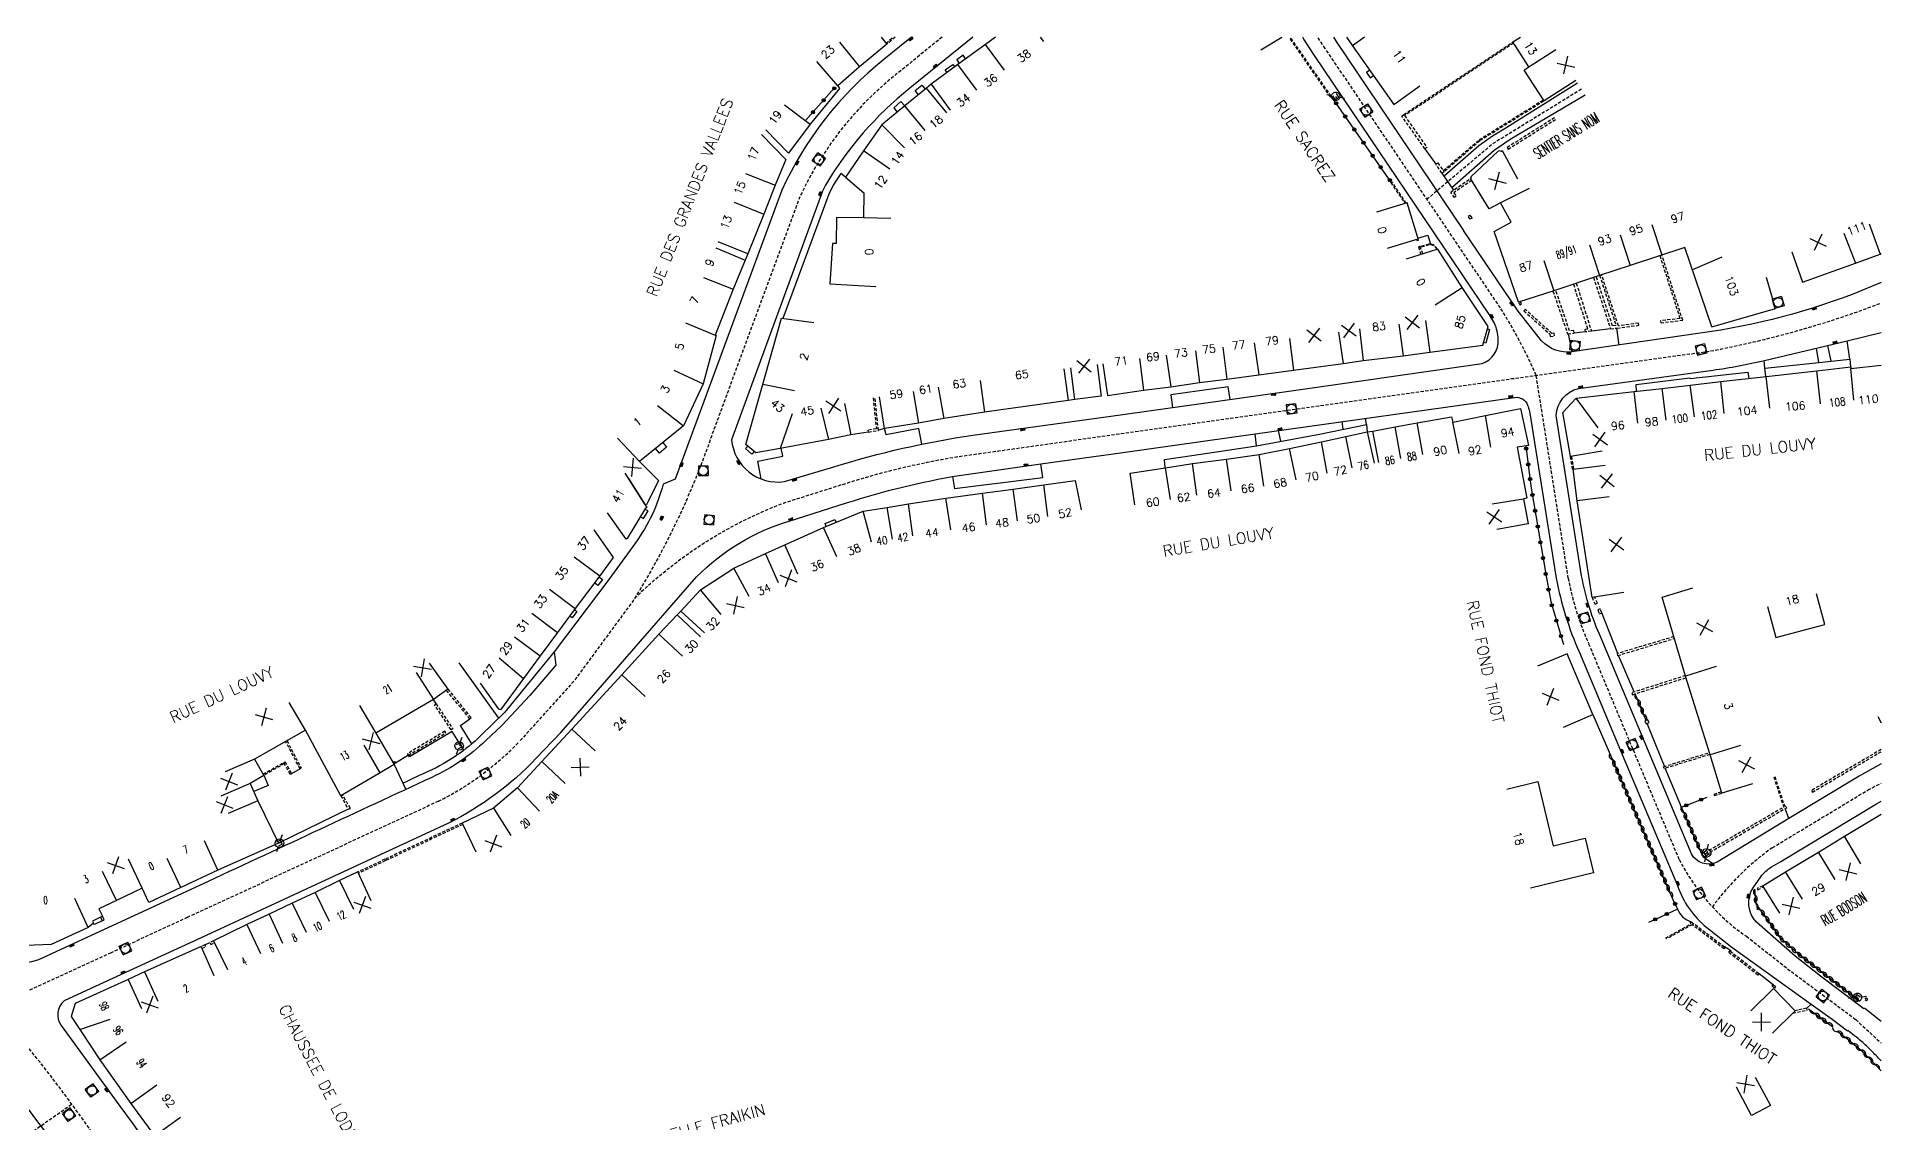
# Model space of a CAD drawing. Header units: millimetres. Extents: x 156998 to 158000, y 123000 to 124000.
# Drawn here: x 157711.9 to 158000, y 123830.6 to 124000 of the extents above; entities that cross this region are included whole.
import ezdxf
from ezdxf.enums import TextEntityAlignment as Align

# ---------------------------------------------------------------- set-up
doc = ezdxf.new("R2010")
doc.units = ezdxf.units.MM
doc.linetypes.add('DASHED', pattern=[0.75, 0.5, -0.25])
doc.layers.get('0').update_dxf_attribs({"linetype": 'CONTINUOUS'})
for name, color, linetype in [('W0001', 6, 'DASHED'), ('W0008', 7, 'CONTINUOUS'), ('W0100', 7, 'CONTINUOUS'), ('W0112', 1, 'DASHED'), ('W0310', 3, 'CONTINUOUS'), ('W0322', 7, 'CONTINUOUS'), ('W0334', 7, 'CONTINUOUS'), ('W0400', 7, 'CONTINUOUS'), ('W0420', 7, 'CONTINUOUS'), ('W0471', 7, 'CONTINUOUS'), ('W0989', 7, 'CONTINUOUS'), ('W0991', 7, 'CONTINUOUS'), ('W1102', 7, 'CONTINUOUS')]:
    doc.layers.add(name, color=color, linetype=linetype)
doc.styles.get("Standard").update_dxf_attribs({"font": 'romans.shx', "width": 0.85})

# ---------------------------------------------------------------- blocks, each defined once
blk = doc.blocks.new('t991o')
at = {"color": 0, "linetype": 'Continuous'}
for p, q in [((-1, 1), (1, -1)), ((-1, -1), (1, 1))]:
    blk.add_line(p, q, dxfattribs=at)
blk = doc.blocks.new('T420')
for p, q in [((0.75, 0.75), (-0.75, 0.75)), ((-0.75, 0.75), (-0.75, -0.75)), ((0.75, 0.75), (0.75, -0.75)), ((0.75, -0.75), (-0.75, -0.75))]:
    blk.add_line(p, q)
blk.add_ellipse((0, 0), major_axis=(-0.53, 0.53), ratio=1, start_param=3.926991, end_param=10.210176)
blk = doc.blocks.new('T400')
for p, q in [((-0.15, 0.3), (0.15, 0.3)), ((-0.15, -0.25), (-0.15, 0.3)), ((-0.15, 0.15), (0.15, 0.15)), ((-0.15, 0), (0.15, 0)), ((0.15, 0.3), (0.15, -0.25)), ((-0.15, -0.15), (0.15, -0.15)), ((-0.15, -0.25), (-0.15, -0.3)), ((-0.15, -0.3), (0.15, -0.3)), ((0.15, -0.3), (0.15, -0.25))]:
    blk.add_line(p, q)
blk = doc.blocks.new('T471')
for p, q in [((-0.333334, 0.333334), (-0.333334, -0.333334)), ((-0.333334, 0.333334), (0.333334, 0.333334)), ((-0.333334, 0), (0, 0)), ((0.500001, 0.500001), (1.000002, 1.000002)), ((-0.500001, -0.500001), (-1.000002, -1.000002)), ((-0.333334, -0.333334), (0.333334, -0.333334))]:
    blk.add_line(p, q)
blk.add_ellipse((0, 0), major_axis=(0.471405, 0.471405), ratio=1, start_param=5.4977871438, end_param=11.780972451)
blk = doc.blocks.new('t310o')
at = {"color": 0, "linetype": 'Continuous'}
for centre, start, end in [((-0.5, 0.38), 216.8699, 323.1304), ((0.5, -0.37), 36.8699, 143.1303)]:
    blk.add_arc(centre, 0.625, start, end, dxfattribs=at)
blk = doc.blocks.new('t322o')
at = {"color": 0, "linetype": 'Continuous'}
for radius in [0.25, 0.15]:
    blk.add_circle((0, 0), radius, dxfattribs=at)

msp = doc.modelspace()

# ---------------------------------------------------------------- linework, layer by layer
at = {"layer": 'W0001'}
for points in [[(157868.78, 123588.28), (157858.63, 123599.5), (157841.63, 123618.69, -0.062169), (157821.64, 123647.84), (157815, 123660.56), (157808.58, 123672.9, -0.001348), (157789.77, 123708.89, -0.000594), (157769.93, 123746.82, 0.013791), (157751.49, 123781.3, 0.022105), (157720.52, 123829.05, 0.042704), (157692.7, 123862.24, 0.011239), (157689.15, 123865.41, 0.02672), (157673.93, 123877.84), (157655.13, 123891.58, 0.002976), (157617.51, 123916.09), (157607.9, 123922.54, 0.000448), (157537.07, 123968.65, 0.000873), (157494.44, 123996.5), (157489.14, 124000, -0.029405)], [(157996.02, 123846.57), (157985.22, 123854.6), (157978.95, 123859.6, -0.124059), (157968.47, 123871.58), (157954.32, 123905.34, -0.06158), (157951.14, 123915.52), (157946.12, 123947.21, 0.03679), (157940.53, 123957.74), (157913.17, 123998.24), (157912.03, 124000)], [(157787.25, 123889.95, -0.085083), (157774.65, 123880.68), (157735.44, 123862.53), (157723.52, 123857.03), (157705.29, 123848.63, 0.41831)], [(157973.64, 123864.2, -0.079618), (157983, 123873.43), (157997.96, 123882.45), (158000, 123883.5, -0.056954)]]:
    msp.add_lwpolyline(points, format="xyb", dxfattribs=at)
at = {"layer": 'W0001', "flags": 128}
for points in [[(157853.33, 124000), (157848.56, 123996.14), (157846.12, 123994.16, 0.117025), (157831.06, 123974.95), (157817.36, 123937.85, -0.05718), (157805.07, 123912), (157795.84, 123899.48), (157787.25, 123889.95)], [(157805.3, 123912.37, -0.103819), (157828.56, 123927.25), (157837.52, 123930.08, -0.037364), (157855.57, 123934.48), (157868.34, 123936.27), (157881.14, 123938.08), (157901.8, 123941), (157942.33, 123946.68), (157973.27, 123950.98, 0.044585), (158000, 123958.48)]]:
    msp.add_lwpolyline(points, format="xyb", dxfattribs=at)
for points in [[(157953.19, 123991.87), (157939.43, 123983.41), (157929.07, 123974.71)], [(157996.04, 123846.59), (158000, 123842.95)], [(157580.56, 123716.46), (157610.54, 123735.88), (157614.43, 123745.81), (157616.98, 123752.97), (157618.17, 123754.73), (157629.27, 123763.87), (157645.5, 123777.25), (157660.45, 123789.66), (157685.72, 123810.53), (157701.37, 123822.18), (157717.4, 123833.4)]]:
    msp.add_lwpolyline(points, dxfattribs=at)
at = {"layer": 'W0008'}
for points in [[(157784.57, 123892.52), (157782.04, 123890.15, -0.085267), (157773.64, 123884.41, 0.000423), (157738.69, 123868.17), (157712.18, 123855.94, -0.213903), (157707.83, 123856.01, -0.043166), (157701.11, 123862.23, 0.024765), (157693.06, 123869.84, 0.026601), (157677.41, 123882.61), (157658.62, 123896.35, -0.18996), (157656.3, 123900.02), (157654.56, 123909.93), (157651.24, 123920.08), (157644.7, 123933.8), (157640.25, 123943.14), (157637.66, 123948.39), (157633.16, 123956.84), (157631.35, 123960.15), (157627.94, 123966.32), (157625.37, 123970.32), (157619.83, 123977.8), (157605.65, 123996.01), (157603.05, 124000)], [(157848.54, 124000), (157846.66, 123998.48), (157844.23, 123996.51, 0.117507), (157828.28, 123976.1), (157811.62, 123930.98), (157809.76, 123930.21, -0.093783), (157805.43, 123921.06), (157801.28, 123915.3), (157792.74, 123904.04), (157793, 123901.96), (157788.95, 123897.21), (157784.57, 123892.52)], [(157858.12, 124000), (157848.27, 123992.02, 0.090883), (157835.11, 123976.88), (157834.63, 123975.96), (157820.44, 123937.15, 0.427328), (157828.69, 123930.6), (157836.42, 123932.91, -0.039469), (157858.15, 123937.84), (157879.31, 123940.77), (157905.65, 123944.47), (157937.69, 123949.03, 0.327259), (157940.21, 123952.8, 0.094496), (157939.61, 123955.35), (157938.83, 123956.67), (157911.5, 123997.14), (157909.85, 123999.69), (157909.66, 124000)], [(158000, 123961.69, -0.060584), (157974.97, 123954.26), (157951.69, 123950.85, -0.244623), (157946.98, 123952.59), (157943.3, 123957.22), (157934.79, 123969.83)], [(158000, 123886.53), (157996.58, 123884.58), (157985.6, 123877.98), (157974.39, 123871.18, -0.403296), (157970.38, 123872.48), (157956.26, 123906.18, -0.061621), (157953.22, 123915.88), (157949.25, 123940.95, -0.325555), (157952.71, 123945.16), (157973.7, 123948.01, 0.022957), (157981.8, 123949.52), (157994.69, 123952.61), (158000, 123953.89, -0.092507)], [(157789.93, 123887.39), (157793.76, 123891.41), (157796.43, 123894.43), (157814.98, 123915.73, -0.123332), (157829.43, 123924.44), (157838.42, 123927.27, -0.037313), (157856.02, 123931.57), (157868.75, 123933.36), (157881.55, 123935.16), (157902.21, 123938.08), (157942.75, 123943.76, -0.358674), (157944.78, 123942.55, -0.024445), (157945.08, 123941.58), (157949.27, 123915.53, 0.059991), (157952.88, 123903.92), (157959.56, 123887.98), (157968.19, 123867.52, 0.142805), (157972.77, 123860.98), (157976.67, 123857.9), (157989.07, 123848.98), (157992.34, 123846.66), (157994.75, 123844.86)], [(157789.93, 123887.39, -0.087223), (157776.24, 123877.27), (157737.02, 123859.11), (157725.1, 123853.62), (157716.18, 123849.51, 0.390108), (157715.74, 123845.69), (157724.92, 123833.09, -0.021446), (157751.51, 123793.07, -0.021706), (157774.17, 123751.7, 0.000667), (157795.11, 123711.67, 0.001349), (157813.9, 123675.7), (157831.88, 123641.49, 0.333764), (157841.78, 123638.24, 0.333764)], [(157997.3, 123848.28), (157990.53, 123853.38), (157986.58, 123856.48), (157980.53, 123861.79, -0.34148), (157980, 123867.18), (157981.22, 123868.9, -0.107313), (157982.9, 123870.44), (157984.32, 123871.26), (157999.26, 123880.28), (158000, 123880.71)], [(157690.25, 123855.86, -0.042471), (157715.69, 123825.64, -0.022088), (157746.36, 123778.34, -0.013817), (157764.59, 123744.04, 0.001037), (157800.97, 123673.91), (157801.24, 123673.99, -0.450009), (157799.25, 123666.24, -0.005544), (157767.93, 123650.26), (157767.81, 123650.56, -0.206581), (157765.02, 123650.82), (157756.33, 123655.56)]]:
    msp.add_lwpolyline(points, format="xyb", dxfattribs=at)
for points in [[(157914.45, 124000), (157914.88, 123999.33), (157934.79, 123969.83)], [(157952.58, 123992.81), (157941.13, 123985.62), (157939.28, 123984.53), (157937.16, 123983.03), (157931.74, 123978.28)], [(157953.79, 123990.93), (157942.08, 123984.02), (157939.58, 123982.3), (157932.97, 123976.49)], [(157974.95, 123954.28), (157975, 123954.29)]]:
    msp.add_lwpolyline(points, dxfattribs=at)
at = {"layer": 'W0008', "flags": 128}
for points in [[(158000, 123846.3, 0.005192), (157999.02, 123847.08), (157997.39, 123848.37)], [(158000, 123840.17, 0.00275), (157998.46, 123841.76, 0.024921), (157996.93, 123843.18, 0.009301), (157994.78, 123844.91, 0.009301)]]:
    msp.add_lwpolyline(points, format="xyb", dxfattribs=at)
at = {"layer": 'W0100'}
for points in [[(157843.8, 124000), (157844.72, 123998.89), (157840.44, 123995.37), (157837.06, 123992.42), (157833.77, 123996.18)], [(157861.66, 124000), (157860.11, 123998.86), (157855.8, 123995.75), (157851.61, 123992.64), (157854.59, 123988.63)], [(157869.2, 123999.34), (157868.72, 124000)], [(157903.14, 123998.02), (157906.39, 124000)], [(157916.5, 124000), (157917.42, 123998.67), (157923.87, 123989.5), (157927.96, 123992.38)], [(157952.31, 123993.22), (157947.35, 123990.04), (157944.24, 123994.87), (157945, 123995.36), (157942.5, 123999.26), (157943.65, 124000)], [(157854.08, 123988.19), (157850.91, 123992.06), (157847.52, 123989.29), (157843.93, 123986.34), (157841.03, 123982.24), (157838.22, 123978.16), (157841.09, 123975.71), (157841.07, 123971.8), (157836.83, 123971.82), (157836.81, 123967.79), (157836.19, 123967.81), (157835.79, 123961.49), (157842.96, 123961.05)], [(157828.73, 123989.44), (157832.73, 123986.43), (157829.33, 123981.91), (157825.8, 123985.54)], [(157825.1, 123984.81), (157828.91, 123980.89), (157827.28, 123976.87), (157825.49, 123972.35), (157822.99, 123966.17), (157818.36, 123968.03)], [(157922.92, 123967.06), (157927.7, 123968.53), (157925.98, 123974.13), (157921.2, 123972.66)], [(157817.97, 123967.09), (157822.59, 123965.19), (157820.72, 123960.63), (157817.88, 123953.48), (157818.05, 123953.42), (157816.01, 123945.87), (157812.93, 123939.32), (157806.06, 123933.73), (157809.03, 123930.76), (157807.16, 123926.95), (157806.89, 123927.1), (157803.84, 123931.93)], [(157878.45, 123949.01), (157879.18, 123944.07), (157884.78, 123944.89), (157889.07, 123945.4), (157893.54, 123946.06), (157897.83, 123946.62), (157902.8, 123947.29), (157908.23, 123948), (157915.99, 123949.02), (157919.11, 123949.5), (157925.33, 123950.24), (157929.53, 123950.79), (157937.78, 123951.92), (157938.61, 123954.83), (157934.58, 123960.91), (157930.75, 123966.9), (157925.83, 123965.32)], [(157986.04, 123966.47), (157987.74, 123961.76), (157995.98, 123964.73), (157999.83, 123966.14), (158000, 123966.2)], [(157973.56, 123954.78), (157983.49, 123957.66), (157982.1, 123962.46)], [(157838.09, 123942.79), (157839.09, 123937.9), (157835.57, 123937.17), (157828.03, 123935.76), (157824.26, 123935.07), (157822.69, 123936.41), (157828.27, 123956.11), (157833.28, 123955.45)], [(157872.33, 123948.23), (157873.02, 123943.28), (157859.97, 123941.46), (157853.62, 123940.45), (157849.63, 123939.73), (157844.34, 123938.9), (157843.56, 123943.84)], [(157877.54, 123948.88), (157878.16, 123943.92), (157874.05, 123943.41), (157873.43, 123948.37)], [(157956.41, 123935.34), (157951.48, 123934.51), (157950.31, 123941.4), (157952.39, 123943.64), (157961.41, 123944.69), (157965.8, 123945.14), (157970.17, 123945.68), (157974.94, 123946.22), (157982.07, 123947.02), (157989.97, 123947.9), (157995.27, 123948.5), (157995.25, 123948.27), (158000, 123948.78)], [(157921.54, 123933.59), (157920.63, 123938.5), (157924.09, 123939.14), (157927.53, 123939.78), (157932.91, 123940.73), (157933.08, 123939.88), (157938.21, 123940.92), (157943.69, 123942), (157944.91, 123936.24), (157943.13, 123935.96), (157944.67, 123928), (157944.16, 123927.91), (157944.88, 123924), (157939.96, 123923.1)], [(157883.46, 123926.98), (157882.7, 123931.92), (157888.25, 123932.77), (157892.43, 123933.41), (157897.75, 123934.12), (157902.85, 123934.86), (157907.6, 123935.76), (157912.58, 123936.82), (157916.37, 123937.63), (157919.75, 123938.38), (157920.83, 123933.5)], [(157804.35, 123931.09), (157807.23, 123926.54), (157806.99, 123926.44), (157804.15, 123921.72), (157803.97, 123921.61)], [(157959.8, 123913.29), (157954.86, 123912.53), (157952.54, 123927.58), (157951.91, 123932.54), (157956.88, 123933.17)], [(157816.2, 123906.97), (157812.51, 123910.35), (157815.58, 123913.69), (157820.79, 123917.07), (157825.75, 123919.37), (157828.77, 123920.71), (157834.82, 123923.44), (157840.98, 123925.99), (157844.77, 123926.56), (157848.06, 123927.11), (157853.92, 123928.01), (157859.63, 123928.8), (157864.42, 123929.43), (157869.22, 123930.09), (157874.1, 123930.76), (157875.04, 123926.18)], [(157803.97, 123921.61), (157801.09, 123925.7)], [(157798.91, 123923.07), (157801.94, 123918.74), (157799.88, 123915.91), (157796.02, 123910.79), (157793.26, 123907.03), (157790.56, 123903.39), (157787.94, 123899.83), (157784.34, 123894.97), (157784.1, 123895.09)], [(157979.89, 123883.41), (157975.11, 123881.94), (157973.28, 123887.93), (157969.46, 123900.24), (157965.8, 123912.58), (157970.59, 123914)], [(157982.28, 123911.09), (157983.55, 123906.26), (157991.19, 123908.27), (157989.92, 123913.1)], [(157790.82, 123886.92), (157795.49, 123891.96), (157803.29, 123900.43), (157809.11, 123906.76), (157811.95, 123909.8), (157815.6, 123906.38)], [(157773.2, 123902.26), (157776.12, 123898.2), (157773.89, 123896.6), (157764.88, 123891.31), (157767.76, 123886.41), (157765.57, 123885.13), (157759.43, 123881.54), (157756.49, 123886.95), (157753.89, 123891.78), (157745.92, 123887.24), (157747.37, 123884.72), (157745.25, 123883.47), (157746.43, 123880.74), (157749.66, 123874.13), (157740.18, 123869.95), (157734.43, 123867.24), (157729.45, 123864.87), (157728.39, 123867.11), (157724.37, 123865.19), (157721.63, 123863.89), (157722.19, 123862.72), (157720.64, 123861.98), (157720.8, 123861.65), (157719.93, 123860.96), (157714.17, 123858.34), (157710.22, 123858.16)], [(157950.38, 123892.27), (157954.98, 123894.22), (157950.94, 123903.72), (157946.34, 123901.77)], [(157784.1, 123895.09), (157781.21, 123899.14)], [(157999.51, 123893.92), (158000, 123892.91)], [(157790.82, 123886.92), (157786.99, 123882.77), (157783.24, 123879.6), (157778.36, 123877.29), (157780.51, 123872.77)], [(157984.16, 123863.22), (157981.53, 123867.48), (157985.09, 123869.67), (157990.2, 123872.74), (157994.26, 123875.22), (158000, 123878.68)], [(157764.18, 123865.13), (157762.06, 123869.65), (157759.22, 123868.32), (157755.41, 123866.45), (157751.84, 123864.77), (157748.21, 123863.03), (157744.74, 123861.45), (157739.54, 123858.9), (157741.74, 123854.41)], [(157739.64, 123853.43), (157737.6, 123857.99), (157728.76, 123854.04), (157726.22, 123852.87), (157717.94, 123849.13), (157717.28, 123847.09), (157718.63, 123845.04), (157721.77, 123840.29), (157726.63, 123833.49), (157730.33, 123828.43), (157734.71, 123822.4), (157737.35, 123818.52), (157740.84, 123813.18), (157744.21, 123807.86), (157747.58, 123802.51), (157749.72, 123798.88), (157752.04, 123794.89), (157756.36, 123797.41)], [(157979.63, 123847.95), (157983.21, 123851.44), (157986.59, 123847.98), (157983.01, 123844.49)]]:
    msp.add_lwpolyline(points, dxfattribs=at)
msp.add_lwpolyline([(157973.56, 123954.77), (157969.33, 123967.16), (157960.79, 123964.37), (157955.99, 123962.81), (157948.9, 123960.41), (157943.34, 123958.61), (157939.55, 123969.66), (157942.22, 123971.12), (157940.56, 123974.16), (157938.76, 123973.18), (157935.86, 123977.92), (157936.02, 123978.05), (157935.91, 123978.17), (157940.16, 123982.18, -0.44857), (157940.63, 123982.2), (157940.81, 123982.29), (157943.19, 123977.9)], format="xyb", dxfattribs=at)
at = {"layer": 'W0100', "flags": 128}
for points in [[(157941.52, 123882.59), (157946.38, 123883.76), (157948.8, 123873.71), (157953.77, 123874.9), (157955.07, 123869.5), (157945.23, 123867.14)], [(157980.35, 123837.61), (157982.7, 123833.2), (157979.75, 123831.63), (157977.4, 123836.04)]]:
    msp.add_lwpolyline(points, dxfattribs=at)
at = {"layer": 'W0112'}
for points in [[(157844.57, 123999.06), (157845.66, 124000)], [(157846.01, 124000), (157844.72, 123998.89)], [(157942.6, 123999.09), (157925.56, 123987.75), (157929.06, 123982.79), (157928.75, 123982.57), (157925.13, 123987.69), (157925.44, 123987.92), (157942.5, 123999.26)], [(157947.35, 123990.04), (157937.33, 123983.82), (157931.73, 123978.98), (157931.73, 123978.98), (157931.41, 123978.76), (157930.44, 123980.15), (157930.76, 123980.37), (157931.62, 123979.15), (157937.21, 123983.98), (157947.24, 123990.21)], [(157949, 123987.43), (157941.58, 123982.76), (157941.74, 123982.51), (157949.16, 123987.17)], [(157925.84, 123974.09), (157923.58, 123977.42), (157923.42, 123977.31), (157925.64, 123974.02)], [(157936.05, 123977.64), (157933.25, 123975.72), (157933.65, 123975.15), (157933.38, 123974.95), (157932.77, 123975.81), (157935.86, 123977.92)], [(157927.41, 123968.44), (157927.46, 123968.23), (157927.75, 123968.29), (157927.7, 123968.53)], [(157928.41, 123966.15), (157928.02, 123967.36), (157927.73, 123967.27), (157928.12, 123966.05)], [(157965.44, 123965.89), (157968.59, 123956.06), (157965.53, 123955.72), (157965.57, 123955.4), (157969.02, 123955.79), (157965.75, 123965.99)], [(157955.07, 123962.5), (157957.74, 123954.45), (157958.75, 123954.57), (157962.17, 123955.01), (157962.13, 123955.33), (157958.97, 123954.92), (157956.34, 123962.92)], [(157956.03, 123962.82), (157958.61, 123955), (157958.05, 123954.93), (157955.49, 123962.64)], [(157948.75, 123960.36), (157951.03, 123953.66), (157952.06, 123953.77), (157952.01, 123954.21), (157951.33, 123954.14), (157949.17, 123960.5)], [(157952.39, 123961.59), (157954.76, 123954.08), (157953.82, 123953.99), (157953.78, 123954.43), (157954.18, 123954.47), (157951.97, 123961.45)], [(157943.34, 123958.61), (157943.57, 123958.22), (157943.83, 123958.37), (157943.63, 123958.71)], [(157842.55, 123943.67), (157843.06, 123938.85), (157841.75, 123938.63), (157841.8, 123938.34), (157843.39, 123938.6), (157842.85, 123943.7)], [(157951.91, 123932.54), (157951.82, 123932.52), (157951.48, 123934.51)], [(157952.02, 123932.55), (157951.68, 123934.54)], [(157954.85, 123912.54), (157955.32, 123911.44), (157955.7, 123911.6), (157955.28, 123912.59)], [(157967.64, 123906.39), (157958.76, 123903.74), (157958.85, 123903.43), (157967.72, 123906.11)], [(157969.44, 123900.3), (157961.08, 123897.64), (157961.17, 123897.33), (157969.54, 123899.99)], [(157776.12, 123898.2), (157779.77, 123893.72), (157779.56, 123893.56), (157775.9, 123898.04)], [(157750.99, 123890.13), (157753.22, 123885.85), (157753.04, 123885.75), (157750.8, 123890.02)], [(157973.26, 123887.98), (157966.09, 123885.78), (157966, 123886.08), (157973.17, 123888.29)], [(158000, 123888.77), (157989.13, 123882.37), (157989.28, 123882.11), (158000, 123888.43)], [(157747.26, 123884.91), (157750.67, 123886.85), (157751.7, 123884.98), (157751.51, 123884.88), (157750.59, 123886.56), (157747.37, 123884.72)], [(157767.56, 123886.75), (157767.78, 123886.88), (157767.94, 123886.63), (157767.71, 123886.49)], [(157975.05, 123882.13), (157973.89, 123881.76), (157973.96, 123881.57), (157975.11, 123881.94)], [(157759.43, 123881.54), (157760.55, 123879.46), (157760.91, 123879.58), (157759.68, 123881.68)], [(157778.36, 123877.29), (157766.3, 123871.62), (157762.06, 123869.65)], [(157778.46, 123877.08), (157766.4, 123871.41), (157762.16, 123869.44)], [(157981.53, 123867.48), (157980.65, 123867.05), (157980.73, 123866.87), (157981.64, 123867.31)], [(157721.86, 123862.56), (157722.12, 123862.03), (157722.44, 123862.19), (157722.19, 123862.72)], [(157966.32, 123859.32), (157970.3, 123861.54), (157970.17, 123861.64), (157970.35, 123861.87), (157975.65, 123857.87), (157975.47, 123857.63), (157970.48, 123861.41), (157966.47, 123859.18)], [(157739.54, 123858.9), (157738.96, 123858.63), (157739.1, 123858.33), (157739.69, 123858.6)], [(157737.73, 123857.69), (157738.33, 123857.96), (157738.19, 123858.26), (157737.6, 123857.99)], [(157986.19, 123847.59), (157988.46, 123848.06), (157988.39, 123848.36), (157986.59, 123847.98)]]:
    msp.add_lwpolyline(points, dxfattribs=at)
for points in [[(157914.09, 123990.81), (157907.86, 123999.82), (157907.69, 123999.7), (157913.92, 123990.69), (157914.09, 123990.81)], [(157935.5, 123972.03), (157935.78, 123972.23), (157936.11, 123971.75), (157935.83, 123971.56)], [(157948.29, 123953.26), (157948.99, 123953.35), (157948.93, 123953.79), (157948.58, 123953.74), (157944.4, 123957.5), (157944.2, 123957.27), (157948.24, 123953.65)], [(157956, 123909.93), (157956.37, 123910.09), (157956.11, 123910.73), (157955.73, 123910.57)], [(157774.31, 123895.92), (157776.89, 123892.01), (157776.64, 123891.85), (157774.06, 123895.76)], [(157963.28, 123892.76), (157963.75, 123892.95), (157963.56, 123893.4), (157963.1, 123893.22)], [(157775.65, 123891.62), (157769.83, 123888.11), (157769.98, 123887.86), (157775.81, 123891.37)], [(157976.18, 123857.1), (157976.37, 123857.34), (157980.94, 123853.78), (157980.75, 123853.55)], [(157982.96, 123851.81), (157983.14, 123852.05), (157983.52, 123851.76), (157983.33, 123851.52)]]:
    msp.add_lwpolyline(points, close=True, dxfattribs=at)
for points in [[(157930.67, 123966.87, 0.351552), (157929.36, 123967.68), (157928.04, 123967.3)], [(157930.57, 123966.84, 0.349679), (157929.38, 123967.58), (157928.07, 123967.2)]]:
    msp.add_lwpolyline(points, format="xyb", dxfattribs=at)
at = {"layer": 'W0112', "flags": 128}
msp.add_lwpolyline([(157983.24, 123884.5), (157984.78, 123879.77), (157972.8, 123872.8), (157972.96, 123872.54), (157985.28, 123879.71), (157985.12, 123879.97), (157984.96, 123879.87), (157983.43, 123884.56)], dxfattribs=at)
msp.add_lwpolyline([(157997.88, 123849.79), (157997.65, 123849.53), (157997.43, 123849.72), (157997.66, 123849.99)], close=True, dxfattribs=at)
at = {"layer": 'W0310'}
for points in [[(157963.32, 123893.3), (157961.61, 123897.47)], [(157957.51, 123888.33), (157967.49, 123865.37)], [(157972.17, 123872.07), (157968.83, 123879.76)], [(157996.69, 123849.42), (157991, 123853.81), (157987.04, 123856.87), (157984.29, 123859.35), (157980.5, 123864.68), (157980.31, 123866.4), (157980.34, 123866.92)], [(157988.65, 123848.28), (157992.32, 123845.55)]]:
    msp.add_lwpolyline(points, dxfattribs=at)
at = {"layer": 'W0310', "flags": 128}
msp.add_lwpolyline([(157993.21, 123844.75, -0.013234), (157996.24, 123842.35, -0.024921), (157997.69, 123841.01, -0.004165), (158000, 123838.6, -0.004165)], format="xyb", dxfattribs=at)
at = {"layer": 'W0322'}
for points in [[(157836.49, 123992.02), (157832.01, 123986.97)], [(157923.45, 123977.38), (157914.09, 123990.81)], [(157944.51, 123936.18), (157945.31, 123929.9), (157947.66, 123915.85), (157948.39, 123911.86), (157950.39, 123905.17)], [(157968.83, 123879.76), (157972.82, 123881.3)], [(157967.49, 123865.37), (157968.2, 123863.85), (157965.64, 123862.66)], [(157965.64, 123862.66), (157963.65, 123861.77)]]:
    msp.add_lwpolyline(points, dxfattribs=at)
at = {"layer": 'W0334'}
for p, q in [((157774.31, 123895.92), (157773.89, 123896.6)), ((157738.19, 123858.26), (157738.96, 123858.63))]:
    msp.add_line(p, q, dxfattribs=at)
for points in [[(157857.01, 123996.63), (157856.62, 123997.18), (157855.62, 123996.44), (157856.01, 123995.9)], [(157854.11, 123994.5), (157853.81, 123994.91), (157855.03, 123995.76), (157855.31, 123995.39)], [(157920.12, 123994.83), (157919.61, 123994.48), (157920.2, 123993.64), (157920.71, 123994)], [(157837.06, 123992.42), (157837.33, 123992), (157832.73, 123986.43)], [(157849.64, 123991.01), (157849.11, 123991.66), (157850.16, 123992.51), (157850.69, 123991.87)], [(157851.61, 123992.64), (157850.91, 123992.06)], [(157847.49, 123989.26), (157846.91, 123989.97), (157845.78, 123988.98), (157846.33, 123988.31)], [(157928.75, 123982.57), (157930.44, 123980.15)], [(157838.22, 123978.16), (157837.5, 123978.74), (157836.32, 123976.87), (157835.63, 123975.51), (157828.48, 123956.08)], [(157931.41, 123978.76), (157933.22, 123976.12)], [(157927.66, 123968.64), (157929.22, 123969.06), (157929.6, 123967.68)], [(157822.99, 123966.17), (157822.59, 123965.19)], [(157938.51, 123954.46), (157938.83, 123954.37), (157938.25, 123952.21), (157937.89, 123952.32)], [(157953.82, 123953.99), (157952.06, 123953.77)], [(157957.74, 123954.45), (157954.76, 123954.08)], [(157958.67, 123954.56), (157959.01, 123951.93)], [(157951.14, 123953.67), (157951.69, 123950.85)], [(157982, 123947.02), (157981.86, 123948.31), (157989.81, 123949.15), (157995.12, 123949.7), (157994.69, 123952.61)], [(157989.84, 123951.45), (157990.2, 123949.19)], [(157992.18, 123949.4), (157991.66, 123951.88)], [(157981.86, 123948.31), (157981.74, 123949.51)], [(157995.12, 123949.7), (157995.24, 123948.5)], [(157898.3, 123943.44), (157898.01, 123945.41), (157889.04, 123944.15), (157889.31, 123942.17)], [(157961.8, 123944.73), (157961.73, 123945.75), (157970.1, 123946.82), (157970.15, 123946.72), (157979.19, 123947.67), (157979.35, 123946.72)], [(157874.05, 123943.41), (157873.02, 123943.28)], [(157888.17, 123932.76), (157888.05, 123934.05), (157892.33, 123934.67), (157902.43, 123936.2), (157912.28, 123938.02), (157919.6, 123939.52), (157919.75, 123938.38), (157920.63, 123938.5)], [(157915.98, 123938.78), (157915.8, 123939.99)], [(157919.6, 123939.52), (157919.48, 123940.5)], [(157809.72, 123936.71), (157810.3, 123935.98), (157809.18, 123935.06), (157808.59, 123935.79)], [(157841.8, 123938.34), (157839.09, 123937.9)], [(157850.15, 123936.44), (157849.71, 123938.89), (157844.6, 123937.91), (157844.34, 123938.9), (157843.39, 123938.64)], [(157902.43, 123936.2), (157902.21, 123938.08)], [(157906.25, 123936.9), (157905.87, 123938.6)], [(157823.98, 123935.31), (157823.62, 123934.89), (157822.62, 123935.75), (157822.98, 123936.16)], [(157825.05, 123931.03), (157824.54, 123933.81), (157828.44, 123934.58), (157828.22, 123935.8)], [(157854.96, 123931.39), (157855.25, 123929.51), (157869.04, 123931.23), (157868.75, 123933.36)], [(157806.2, 123925.14), (157806.68, 123924.85), (157807.4, 123926.03), (157806.92, 123926.32)], [(157835.24, 123923.61), (157835.06, 123924.05), (157836.58, 123924.67), (157836.76, 123924.24)], [(157799.73, 123915.71), (157800.27, 123915.3), (157799.54, 123914.38), (157799.03, 123914.77)], [(157795.89, 123910.62), (157796.27, 123910.33), (157795.56, 123909.32), (157795.16, 123909.62)], [(157811.95, 123909.8), (157812.51, 123910.35)], [(157958.86, 123903.77), (157956.37, 123910.09)], [(157777.84, 123902.3), (157784.06, 123893.66)], [(157961.41, 123897.75), (157958.99, 123903.47)], [(157779.9, 123889.67), (157778.12, 123892.52), (157779.56, 123893.56)], [(157954.98, 123894.22), (157957.51, 123888.33)], [(157776.8, 123891.57), (157770.13, 123887.61), (157769.98, 123887.86), (157767.94, 123886.63)], [(157778.63, 123888.65), (157776.8, 123891.57)], [(157966.17, 123886.14), (157963.47, 123892.84)], [(157753.04, 123885.75), (157751.7, 123884.98)], [(157767.75, 123886.41), (157769.59, 123882.53)], [(157968.83, 123879.76), (157966.28, 123885.83)], [(157747.4, 123884.74), (157748.07, 123883.15), (157745.81, 123882.19)], [(157760.55, 123879.46), (157749.66, 123874.13)], [(157985.6, 123877.98), (157985.02, 123879.56)], [(157972.17, 123872.07), (157973.74, 123870.95)], [(157722.12, 123862.03), (157720.93, 123861.44), (157720.8, 123861.65)], [(157975.54, 123857.95), (157975.59, 123858.02), (157976.52, 123857.37), (157976.45, 123857.27)], [(157980.94, 123853.78), (157983.14, 123852.05)], [(157988.39, 123848.36), (157989.07, 123848.98)]]:
    msp.add_lwpolyline(points, dxfattribs=at)
for points in [[(157792.74, 123904.04), (157784.96, 123894.54), (157781.28, 123890.93, -0.085258), (157773.18, 123885.39, 0.000049), (157769.13, 123883.51)], [(157968.2, 123863.85, 0.239547), (157970.35, 123861.87, 0.239547)]]:
    msp.add_lwpolyline(points, format="xyb", dxfattribs=at)
at = {"layer": 'W1102'}
for p, q in [((157919.31, 124000), (157917.42, 123998.67)), ((157837.29, 123999.25), (157840.44, 123995.37)), ((157863.07, 123994.83), (157860.11, 123998.86)), ((157858.78, 123991.74), (157855.8, 123995.75)), ((157850.69, 123985.42), (157847.52, 123989.29)), ((157847.48, 123982.7), (157843.93, 123986.34)), ((157845.15, 123979.4), (157841.03, 123982.24)), ((157822.64, 123978.72), (157827.28, 123976.87)), ((157820.85, 123974.22), (157825.49, 123972.35)), ((157945.03, 123976.39), (157940.56, 123974.16)), ((157845.31, 123971.69), (157841.07, 123971.8)), ((157959.24, 123969.12), (157960.79, 123964.37)), ((157964.21, 123970.75), (157965.76, 123965.99)), ((157994.18, 123969.4), (157995.98, 123964.73)), ((157998.14, 123970.84), (157999.83, 123966.14)), ((157954.44, 123967.57), (157955.99, 123962.81)), ((157975.13, 123965.66), (157970.53, 123963.66)), ((157947.3, 123965.15), (157948.9, 123960.41)), ((157816.07, 123962.48), (157820.72, 123960.63)), ((157930.36, 123958.22), (157934.58, 123960.91)), ((157813.25, 123955.38), (157817.88, 123953.48)), ((157915.23, 123953.96), (157915.99, 123949.02)), ((157918.52, 123954.46), (157919.11, 123949.5)), ((157924.68, 123955.2), (157925.33, 123950.24)), ((157928.83, 123955.74), (157929.53, 123950.79)), ((157892.89, 123951.02), (157893.54, 123946.06)), ((157897.16, 123951.58), (157897.83, 123946.62)), ((157902.1, 123952.25), (157902.8, 123947.29)), ((157907.58, 123952.96), (157908.23, 123948)), ((157884.19, 123949.85), (157884.78, 123944.89)), ((157888.34, 123950.35), (157889.07, 123945.4)), ((157995.75, 123943.3), (157995.25, 123948.27)), ((157811.41, 123948.03), (157816.01, 123945.87)), ((157852.74, 123945.37), (157853.62, 123940.45)), ((157859.29, 123946.41), (157859.97, 123941.46)), ((157970.84, 123940.72), (157970.17, 123945.68)), ((157975.46, 123941.25), (157974.94, 123946.22)), ((157982.63, 123942.05), (157982.07, 123947.02)), ((157990.54, 123942.74), (157989.97, 123947.9)), ((157808.88, 123942.47), (157812.93, 123939.32)), ((157848.79, 123944.66), (157849.63, 123939.73)), ((157961.99, 123939.73), (157961.41, 123944.69)), ((157966.43, 123940.18), (157965.8, 123945.14)), ((157834.41, 123942.05), (157835.57, 123937.17)), ((157928.4, 123934.85), (157927.53, 123939.78)), ((157934.08, 123934.98), (157933.08, 123939.88)), ((157939.05, 123935.99), (157938.21, 123940.92)), ((157802.63, 123937.39), (157806.06, 123933.73)), ((157913.49, 123931.9), (157912.58, 123936.82)), ((157917.37, 123932.73), (157916.37, 123937.63)), ((157924.99, 123934.23), (157924.09, 123939.14)), ((157898.49, 123929.17), (157897.75, 123934.12)), ((157903.57, 123929.91), (157902.85, 123934.86)), ((157908.64, 123930.87), (157907.6, 123935.76)), ((157889.01, 123927.83), (157888.25, 123932.77)), ((157893.14, 123928.46), (157892.43, 123933.41)), ((157854.68, 123923.07), (157853.92, 123928.01)), ((157860.28, 123923.84), (157859.63, 123928.8)), ((157865.1, 123924.48), (157864.42, 123929.43)), ((157869.84, 123925.13), (157869.22, 123930.09)), ((157957.51, 123928.21), (157952.54, 123927.58)), ((157845.59, 123921.63), (157844.77, 123926.56)), ((157848.78, 123922.16), (157848.06, 123927.11)), ((157939.23, 123927.11), (157944.16, 123927.91)), ((157836.87, 123918.88), (157834.82, 123923.44)), ((157827.78, 123914.8), (157825.75, 123919.37)), ((157830.82, 123916.15), (157828.77, 123920.71)), ((157795.84, 123918.85), (157799.88, 123915.91)), ((157792.03, 123913.8), (157796.02, 123910.79)), ((157789.27, 123910.05), (157793.26, 123907.03)), ((157786.54, 123906.35), (157790.56, 123903.39)), ((157812.77, 123903.35), (157809.11, 123906.76)), ((157784.13, 123903.08), (157787.94, 123899.83)), ((157771.16, 123900.79), (157773.89, 123896.6)), ((157806.97, 123897.04), (157803.29, 123900.43)), ((157974.24, 123901.72), (157969.46, 123900.24)), ((157753.89, 123891.78), (157751.35, 123896.09)), ((157762.35, 123895.62), (157764.88, 123891.31)), ((157799.16, 123888.58), (157795.49, 123891.96)), ((157765.57, 123885.13), (157763.04, 123889.44)), ((157978.06, 123889.39), (157973.28, 123887.93)), ((157745.92, 123887.24), (157741.33, 123885.26)), ((157794.44, 123883.47), (157790.82, 123886.92)), ((157745.25, 123883.47), (157740.66, 123881.5)), ((157786.99, 123882.77), (157790.45, 123879.16)), ((157746.43, 123880.74), (157741.84, 123878.76)), ((157783.24, 123879.6), (157785.98, 123875.36)), ((157740.18, 123869.95), (157738.11, 123874.5)), ((157996.85, 123870.94), (157994.26, 123875.22)), ((157728.39, 123867.11), (157726.24, 123871.62)), ((157734.43, 123867.24), (157732.29, 123871.76)), ((157992.8, 123868.47), (157990.2, 123872.74)), ((157724.37, 123865.19), (157722.21, 123869.7)), ((157759.22, 123868.32), (157761.38, 123863.81)), ((157987.71, 123865.42), (157985.09, 123869.67)), ((157719.93, 123860.96), (157717.86, 123865.51)), ((157751.84, 123864.77), (157753.98, 123860.25)), ((157755.41, 123866.45), (157757.57, 123861.94)), ((157748.21, 123863.03), (157750.33, 123858.5)), ((157744.74, 123861.45), (157746.88, 123856.93)), ((157728.76, 123854.04), (157730.83, 123849.49)), ((157726.22, 123852.87), (157728.29, 123848.32)), ((157718.63, 123845.04), (157723.37, 123846.64)), ((157721.77, 123840.29), (157725.89, 123843.12)), ((157726.63, 123833.49), (157730.7, 123836.4)), ((157730.33, 123828.43), (157734.37, 123831.38))]:
    msp.add_line(p, q, dxfattribs=at)
at = {"layer": 'W1102', "flags": 128}
msp.add_lwpolyline([(157945, 123995.36), (157949.21, 123998.06)], dxfattribs=at)
at = {"layer": 'W1102'}
for points in [[(157830.27, 123944.8), (157825.34, 123945.74)], [(157955.79, 123939), (157952.39, 123943.64)], [(157829.9, 123941.2), (157828.03, 123935.76)], [(157842.33, 123921.14), (157840.98, 123925.99)], [(157823.21, 123912.68), (157820.79, 123917.07)], [(157818.83, 123909.84), (157815.58, 123913.69)]]:
    msp.add_lwpolyline(points, dxfattribs=at)

# ---------------------------------------------------------------- block references
at = {"layer": 'W0310'}
for p, rotation in [((157961.98, 123896.57), 112.344448634859), ((157962.45, 123895.41), 112.344448634859), ((157962.93, 123894.25), 112.344448634859), ((157958.01, 123887.18), 293.494686990941), ((157958.51, 123886.04), 293.494686990941), ((157959.01, 123884.89), 293.494686990941), ((157959.51, 123883.74), 293.494686990941), ((157960, 123882.6), 293.494686990941), ((157960.5, 123881.45), 293.494686990941), ((157961, 123880.31), 293.494686990941), ((157961.5, 123879.16), 293.494686990941), ((157962, 123878.01), 293.494686990941), ((157969.19, 123878.95), 113.438160480531), ((157962.5, 123876.87), 293.494686990941), ((157962.99, 123875.72), 293.494686990941), ((157969.68, 123877.8), 113.438160480531), ((157970.18, 123876.66), 113.438160480531), ((157970.68, 123875.51), 113.438160480531), ((157963.49, 123874.57), 293.494686990941), ((157963.99, 123873.43), 293.494686990941), ((157964.49, 123872.28), 293.494686990941), ((157971.18, 123874.36), 113.438160480531), ((157971.67, 123873.21), 113.438160480531), ((157964.99, 123871.13), 293.494686990941), ((157965.49, 123869.99), 293.494686990941), ((157965.98, 123868.84), 293.494686990941), ((157966.48, 123867.69), 293.494686990941), ((157966.98, 123866.55), 293.494686990941), ((157980.36, 123865.99), 96.0371742878353), ((157980.49, 123864.74), 96.0371742878353), ((157981.18, 123863.72), 125.430447987825), ((157981.91, 123862.7), 125.430447987825), ((157982.63, 123861.68), 125.430447987825), ((157983.36, 123860.66), 125.430447987825), ((157984.08, 123859.64), 125.430447987825), ((157984.95, 123858.75), 137.967861121765), ((157985.88, 123857.91), 137.967861121765), ((157986.81, 123857.08), 137.967861121765), ((157987.78, 123856.3), 142.305636219037), ((157988.77, 123855.53), 142.305636219037), ((157989.76, 123854.77), 142.305636219037), ((157990.75, 123854), 142.305636219037), ((157991.74, 123853.24), 142.346602523917), ((157992.73, 123852.48), 142.346602523917), ((157993.72, 123851.71), 142.346602523917), ((157994.71, 123850.95), 142.346602523917), ((157995.7, 123850.18), 142.346602523917), ((157989.65, 123847.54), 323.3453172249991), ((157990.65, 123846.79), 323.3453172249991), ((157991.65, 123846.05), 323.3453172249991), ((157993.21, 123844.75), 323.0881952992247), ((157994.45, 123843.8), 321.860208358481), ((157995.67, 123842.82), 320.6322214177376), ((157996.86, 123841.8), 317.6578940714189), ((157997.98, 123840.71), 314.2254352607364), ((157999.07, 123839.58), 313.7777344931678)]:
    msp.add_blockref('t310o', p, dxfattribs=dict(at, rotation=rotation))
at = {"layer": 'W0322'}
for p, rotation in [((157836.49, 123992.02), 228.389682980579), ((157833.17, 123988.28), 228.389682980579), ((157834.83, 123990.15), 228.389682980579), ((157914.87, 123989.68), 124.90411810068), ((157916.3, 123987.63), 124.90411810068), ((157917.73, 123985.58), 124.90411810068), ((157919.16, 123983.53), 124.90411810068), ((157920.59, 123981.48), 124.90411810068), ((157921.83, 123979.71), 124.90411810068), ((157923.26, 123977.66), 124.90411810068), ((157944.56, 123935.76), 277.288334442382), ((157944.88, 123933.28), 277.288334442382), ((157945.17, 123930.99), 277.288334442382), ((157945.54, 123928.52), 279.512629781502), ((157945.95, 123926.05), 279.512629781502), ((157946.37, 123923.59), 279.512629781502), ((157946.78, 123921.12), 279.512629781502), ((157947.19, 123918.66), 279.512629781502), ((157947.61, 123916.19), 279.512629781502), ((157948.05, 123913.73), 280.326598563889), ((157948.56, 123911.29), 286.663666115214), ((157949.28, 123908.89), 286.663666115214), ((157950, 123906.5), 286.663666115214), ((157969.55, 123880.04), 21.1036085404878), ((157971.89, 123880.94), 21.1036085404878), ((157967.82, 123864.66), 294.80803478907), ((157964.71, 123862.24), 204.202168847094), ((157966.52, 123863.08), 204.945618053663)]:
    msp.add_blockref('t322o', p, dxfattribs=dict(at, rotation=rotation))
at = {"layer": 'W0400'}
for p, rotation in [((157848.48, 123999.74), 129.07693673353), ((157852.26, 123995.46), 128.6670646425293), ((157830.66, 123980.38), 331.3133194622247), ((157834.31, 123975.56), 339.6840239997546), ((157939.16, 123956.44), 30.92011211851695), ((157942.33, 123958.37), 218.443856746621), ((157989.58, 123957.64), 109.8005009049681), ((157992.83, 123952.33), 102.8522846538712), ((157951.25, 123950.65), 92.14324092708698), ((157953.1, 123945.37), 97.84581771268573), ((157905.13, 123944.23), 98.03502002281893), ((157942.18, 123943.87), 97.41607602072382), ((157865.92, 123938.73), 278.3759509003458), ((157906.14, 123938.8), 98.28522106570882), ((157821.55, 123933.63), 34.70175003603151), ((157812.62, 123933.23), 160.3330519707093), ((157830.25, 123930.89), 286.7095801724601), ((157866.47, 123933.2), 97.91364627321666), ((157809.54, 123924.9), 336.425888209075), ((157829.71, 123924.7), 108.0248615451939), ((157954.14, 123911.35), 17.41242818043983), ((157951.06, 123909.14), 20.39590049453498), ((157962.59, 123890.65), 22.40894576449628), ((157959.53, 123888.47), 22.72613294205397), ((157778.63, 123887.12), 126.3292873676078), ((157776.91, 123877.79), 296.4637052585903), ((157973.58, 123870.75), 98.62619286882314), ((157968.22, 123867.88), 23.45231499274006), ((157979.28, 123865.85), 168.1141490780949), ((157717.38, 123858.17), 294.75237468684), ((157725.4, 123853.93), 294.751658505806), ((157722.85, 123835.64), 35.98055225356102)]:
    msp.add_blockref('T400', p, dxfattribs=dict(at, rotation=rotation))
at = {"layer": 'W0420'}
for p, rotation in [((157919.57, 123988.55), 124.90411810068), ((157834.09, 123980.88), 234.697224888715), ((157983.91, 123958.58), 16.1645916410919), ((157952.2, 123951.86), 172.213701376038), ((157971.88, 123951.21), 13.5939784798462), ((157907.9, 123941.93), 7.39400864254647), ((157816.02, 123932.3), 90.47257415871121), ((157816.93, 123924.65), 84.25326280544841), ((157953.7, 123909.3), 286.663666115213), ((157961.17, 123889.52), 292.883727353483), ((157782.01, 123885.01), 204.739597209973), ((157971.56, 123866.26), 24.202168847205), ((157725.77, 123857.68), 204.751658505806), ((157990.91, 123850.27), 142.973339049256), ((157720.55, 123835.51), 305.980552253561), ((157716.99, 123831.75), 305.980552253561)]:
    msp.add_blockref('T420', p, dxfattribs=dict(at, rotation=rotation))
at = {"layer": 'W0471'}
for p, rotation in [((157914.82, 123990.75), 124.039888831162), ((157777.9, 123889.33), 206.443409883581), ((157749.83, 123874.14), 206.122527644557), ((157972.73, 123872.62), 31.7048279528355), ((157996.29, 123850.06), 322.781843827504)]:
    msp.add_blockref('T471', p, dxfattribs=dict(at, rotation=rotation))
at = {"layer": 'W0991'}
for p, rotation in [((157950.76, 123995.64), 32.70918200352575), ((157940.05, 123977.59), 30.08081180555112), ((157990.16, 123967.95), 289.8005009049201), ((157911.41, 123953.46), 277.487243025509), ((157916.86, 123954.21), 278.7250511211438), ((157926.79, 123955.47), 277.5196506882974), ((157875.49, 123948.63), 277.1116388615798), ((157836.35, 123942.44), 281.5660166448264), ((157956.1, 123937.17), 9.636364475052925), ((157804.95, 123932.83), 309.113392472321), ((157957.19, 123930.72), 7.237427831975451), ((157939.59, 123925.1), 10.40074075426207), ((157958.65, 123920.78), 8.755057044271672), ((157829.31, 123915.48), 293.98449405692), ((157821.02, 123911.26), 302.9784204794793), ((157972.42, 123907.85), 16.54036728922196), ((157772.18, 123901.53), 305.65820228533), ((157948.36, 123897.02), 23.00992670907307), ((157747.4, 123893.84), 299.6789664620028), ((157764.13, 123890.08), 300.4293968165296), ((157978.98, 123886.4), 17.016577557734), ((157741.96, 123883.79), 23.31368225081425), ((157796.8, 123886.02), 317.2208334729392), ((157741.25, 123880.13), 23.31368225099999), ((157783.24, 123874.06), 295.3584381783378), ((157724.23, 123870.66), 295.4725435075878), ((157994.82, 123869.7), 301.3900071440089), ((157762.78, 123864.47), 295.135053460254), ((157985.92, 123864.31), 301.7048279528436), ((157729.56, 123848.9), 294.7664264472359), ((157981.32, 123846.22), 44.26494236096388), ((157978.85, 123836.52), 34.95750429084283)]:
    msp.add_blockref('t991o', p, dxfattribs=dict(at, rotation=rotation))

# ---------------------------------------------------------------- texts
at = {"layer": 'W0989'}
for s, rotation, p in [('RUE DES GRANDES VALLEES', 68.6677, (157813.93, 123975)), ('RUE SACREZ', 304.0399, (157909.97, 123983.8)), ('RUE DU LOUVY', 6.2201, (157981.08, 123935.65)), ('RUE DU LOUVY', 9.5884, (157896.48, 123921.19)), ('RUE FOND THIOT', 282.2606, (157938.21, 123902.48)), ('RUE DU LOUVY', 24.8431, (157740.82, 123897.34)), ('RUE FOND THIOT', 326.4213, (157975.18, 123845.58)), ('CHAUSSEE DE LODELINSART', 297.65, (157757.99, 123834.35)), ('RUELLE FRAIKIN', 15.4643, (157816.7, 123830.16))]:
    msp.add_text(s, height=1.75, rotation=rotation, dxfattribs=at).set_placement(p, align=Align.MIDDLE)
at = {"layer": 'W0989', "width": 0.5}
for s, rotation, p in [('SENTIER SANS NOM', 31.5754, (157950.83, 123984.63)), ('RUE BODSON', 31.0041, (157994.17, 123863.88))]:
    msp.add_text(s, height=1.75, rotation=rotation, dxfattribs=at).set_placement(p, align=Align.MIDDLE)
at = {"layer": 'W0991'}
for s, rotation, p in [('23', 41.1125, (157835.49, 123997.68)), ('38', 36.3141, (157866.13, 123997.08)), ('11', 305.1443, (157924.74, 123996.95)), ('13', 302.7092, (157945.26, 123998.29)), ('36', 35.7789, (157860.9, 123993.27)), ('34', 36.6005, (157856.67, 123990.17)), ('19', 53.0231, (157827.27, 123987.49)), ('18', 39.247, (157852.39, 123986.8)), ('17', 67.9402, (157823.87, 123981.77)), ('16', 39.4182, (157849.16, 123984.16)), ('14', 54.7208, (157846.38, 123981.14)), ('15', 68.3278, (157821.74, 123976.47)), ('12', 55.3495, (157843.73, 123977.35)), ('13', 68.0538, (157819.6, 123971.12)), ('97', 18.07, (157968.23, 123971.84)), ('0', 287.0939, (157922.06, 123969.86)), ('93', 18.0113, (157956.83, 123968.34)), ('95', 18.07, (157961.72, 123969.94)), ('111', 20.0317, (157996.2, 123970.13)), ('0', 270.853, (157841.96, 123966.47)), ('9', 67.6521, (157817.03, 123964.8)), ('87', 18.9651, (157944.52, 123964.2)), ('103', 288.8464, (157976.65, 123961.19)), ('0', 302.5679, (157928.11, 123961.75)), ('7', 68.3059, (157814.67, 123958.94)), ('83', 6.7861, (157921.57, 123954.83)), ('85', 73.9356, (157934.25, 123955.55)), ('5', 75.9492, (157812.33, 123951.71)), ('73', 8.4381, (157890.63, 123950.69)), ('75', 7.4022, (157895.01, 123951.3)), ('77', 7.7062, (157899.66, 123951.92)), ('79', 7.394, (157904.86, 123952.6)), ('2', 74.175, (157831.78, 123950.12)), ('71', 8.3447, (157881.29, 123949.43)), ('69', 6.8492, (157886.26, 123950.1)), ('3', 64.8383, (157810.09, 123945.04)), ('61', 10.1274, (157850.79, 123945.02)), ('63', 9.0389, (157856.01, 123945.89)), ('65', 7.9519, (157865.78, 123947.32)), ('43', 319.4277, (157827.64, 123942.47)), ('45', 10.6093, (157832.25, 123941.64)), ('59', 8.9917, (157846.18, 123944.25)), ('104', 6.4249, (157979.06, 123941.65)), ('106', 4.9751, (157986.58, 123942.4)), ('110', 6.0872, (157998, 123943.44)), ('1', 39.1134, (157805.76, 123939.93)), ('96', 6.682, (157958.87, 123939.36)), ('98', 5.7442, (157964.15, 123939.95)), ('94', 11.4685, (157941.67, 123938.29)), ('90', 11.4685, (157931.14, 123935.41)), ('92', 11.4685, (157936.56, 123935.48)), ('68', 10.751, (157906.13, 123930.39)), ('70', 11.9619, (157911.1, 123931.39)), ('72', 12.072, (157915.53, 123932.33)), ('41', 58.9116, (157802.72, 123928.39)), ('60', 8.7149, (157886.23, 123927.4)), ('62', 8.6485, (157891.07, 123928.14)), ('64', 7.6233, (157895.79, 123928.81)), ('66', 8.2852, (157901.06, 123929.55)), ('50', 7.8498, (157867.58, 123924.82)), ('52', 11.5981, (157872.55, 123925.67)), ('44', 8.7965, (157851.75, 123922.62)), ('46', 7.8042, (157857.47, 123923.45)), ('48', 7.5243, (157862.69, 123924.16)), ('37', 53.9819, (157797.39, 123920.98)), ('38', 22.4746, (157839.57, 123919.99)), ('35', 52.935, (157793.94, 123916.33)), ('36', 24.2479, (157833.81, 123917.5)), ('34', 24.8706, (157825.51, 123913.75)), ('33', 53.7074, (157790.62, 123911.89)), ('18', 14.7351, (157986.1, 123912.1)), ('31', 53.5297, (157787.89, 123908.18)), ('32', 47.4297, (157817.51, 123908.41)), ('29', 53.6241, (157785.23, 123904.58)), ('30', 46.9351, (157814.19, 123904.87)), ('27', 53.4347, (157782.57, 123900.97)), ('26', 47.3952, (157809.87, 123900.2)), ('24', 47.3358, (157803.06, 123892.81)), ('3', 287.2303, (157976.15, 123895.55)), ('18', 283.5314, (157943.37, 123874.86)), ('29', 30.9354, (157990.23, 123866.93)), ('92', 306.1512, (157732.51, 123833.92))]:
    msp.add_text(s, height=1.25, rotation=rotation, dxfattribs=at).set_placement(p, align=Align.MIDDLE)
for s, rotation, width, p in [('89/91', 18.6777, 0.6, (157950.87, 123966.36)), ('108', 6.0872, 0.8, (157993.15, 123943.02)), ('100', 7.0435, 0.8, (157968.56, 123940.44)), ('102', 6.5069, 0.8, (157973.13, 123940.98)), ('76', 12.4901, 0.8, (157919.13, 123933.12)), ('86', 10.4832, 0.7, (157923.27, 123933.91)), ('88', 10.4202, 0.7, (157926.7, 123934.54)), ('42', 9.4485, 0.8, (157847.2, 123921.9)), ('40', 8.5761, 0.8, (157843.94, 123921.38)), ('21', 30.4294, 0.5, (157766.75, 123898.21)), ('13', 28.5267, 0.5, (157759.99, 123887.78)), ('20A', 47.2367, 0.5, (157792.47, 123881.34)), ('20', 40.3272, 0.5, (157788.22, 123877.26)), ('7', 25.2383, 0.5, (157735.2, 123873.13)), ('0', 25.4725, 0.5, (157729.8, 123870.57)), ('3', 24.4593, 0.5, (157719.62, 123868.52)), ('0', 3.0488, 0.5, (157713.3, 123865.26)), ('10', 25.2026, 0.5, (157755.78, 123861.09)), ('12', 26.1502, 0.5, (157759.48, 123862.87)), ('8', 25.5751, 0.5, (157752.16, 123859.38)), ('4', 26.1121, 0.5, (157744.31, 123855.67)), ('6', 24.5207, 0.5, (157748.61, 123857.72)), ('2', 24.1078, 0.5, (157735.24, 123851.46)), ('98', 294.2615, 0.5, (157722.44, 123848.7)), ('96', 305.661, 0.5, (157724.63, 123844.88)), ('94', 305.5257, 0.5, (157728.3, 123839.76))]:
    msp.add_text(s, height=1.25, rotation=rotation, dxfattribs=dict(at, width=width)).set_placement(p, align=Align.MIDDLE)

doc.saveas('drawing.dxf')
